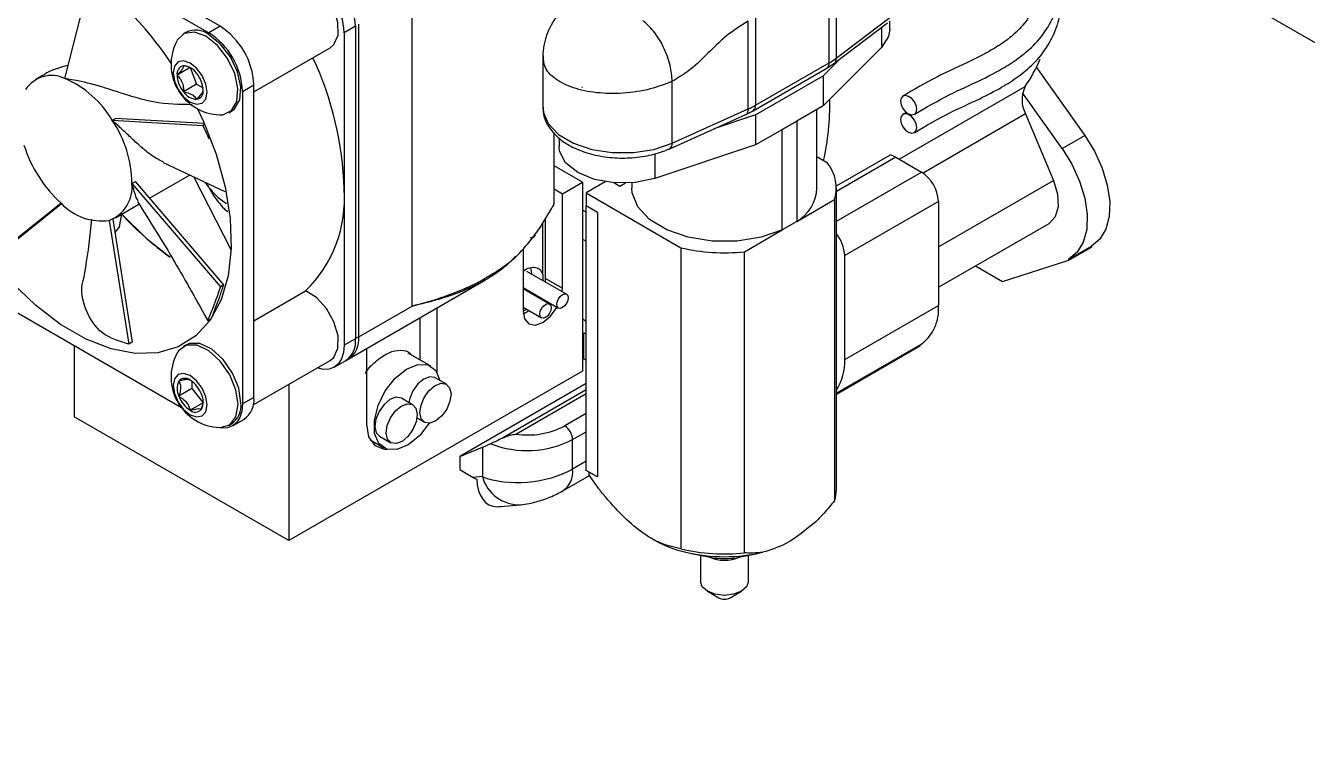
# Model space of a CAD drawing. Header units: millimetres. Extents: x 0 to 279, y 0 to 216.
# Drawn here: x 110.98 to 131.06, y 131.5 to 142.81 of the extents above; entities that cross this region are included whole.
import ezdxf

# ---------------------------------------------------------------- set-up
doc = ezdxf.new("R2010")
doc.units = ezdxf.units.MM

msp = doc.modelspace()

# ---------------------------------------------------------------- linework, layer by layer
at = {"color": 7, "linetype": 'Continuous', "lineweight": 25}
for p, q in [((125.311, 145.934), (150.313, 131.5)), ((111.003, 144.343), (113.848, 142.7)), ((114.025, 142.802), (111.904, 144.027)), ((123.569, 142.229), (123.569, 143.607)), ((123.679, 143.68), (123.679, 142.302)), ((111.596, 141.982), (111.98, 143.502)), ((117.034, 138.415), (117.034, 143.314)), ((114.025, 142.802), (113.848, 142.7)), ((116.146, 142.802), (115.97, 142.7)), ((116.146, 142.802), (116.146, 137.903)), ((116.2, 137.933), (116.2, 142.832)), ((122.301, 141.505), (122.301, 142.882)), ((122.416, 142.941), (122.416, 141.563)), ((123.643, 142.218), (124.482, 142.853)), ((123.679, 142.302), (124.518, 142.937)), ((124.519, 142.754), (124.519, 142.886)), ((113.492, 142.705), (113.448, 142.679)), ((115.97, 142.7), (115.97, 140.25)), ((114.555, 141.774), (115.752, 142.465)), ((124.386, 142.467), (123.477, 141.554)), ((119.081, 142.321), (119.081, 141.54)), ((122.416, 141.563), (123.569, 142.229)), ((123.477, 142.023), (123.757, 142.304)), ((123.53, 142.143), (123.643, 142.218)), ((111.253, 142.032), (111.137, 141.965)), ((113.557, 142.155), (113.353, 142.037)), ((113.557, 142.155), (113.659, 141.892)), ((122.377, 141.477), (123.53, 142.143)), ((122.417, 141.411), (123.477, 142.023)), ((123.477, 142.023), (123.477, 141.554)), ((126.815, 142.157), (127.572, 141.091)), ((113.659, 141.892), (113.455, 141.774)), ((113.659, 141.892), (113.759, 141.834)), ((114.379, 141.781), (114.555, 141.883)), ((114.379, 141.781), (114.379, 136.882)), ((114.555, 139.434), (114.555, 141.883)), ((119.696, 141.845), (119.706, 141.848)), ((121.11, 140.968), (121.11, 141.938)), ((127.219, 140.887), (126.599, 141.76)), ((114.161, 141.445), (114.205, 141.47)), ((121.071, 140.882), (122.262, 141.419)), ((121.11, 140.968), (122.301, 141.505)), ((122.417, 141.411), (121.762, 141.194)), ((122.262, 141.419), (122.377, 141.477)), ((122.417, 141.411), (122.417, 140.941)), ((123.477, 141.554), (123.06, 141.312)), ((123.378, 140.264), (123.378, 141.496)), ((124.779, 141.451), (124.72, 141.418)), ((126.646, 141.427), (127.082, 140.385)), ((112.337, 141.327), (112.39, 141.357)), ((112.337, 141.327), (113.756, 141.247)), ((113.777, 141.279), (112.39, 141.357)), ((113.784, 141.263), (113.756, 141.247)), ((113.81, 141.276), (113.809, 141.278)), ((122.835, 141.182), (122.417, 140.941)), ((123.06, 141.312), (122.831, 141.181)), ((122.831, 139.609), (122.831, 141.181)), ((122.831, 141.181), (122.832, 141.181)), ((122.832, 141.181), (123.06, 141.312)), ((122.832, 139.609), (122.832, 141.181)), ((123.06, 141.312), (123.06, 139.74)), ((123.06, 141.312), (123.06, 141.312)), ((119.259, 140.027), (119.259, 141.131)), ((119.337, 141.047), (119.337, 140.917)), ((127.219, 140.887), (127.572, 141.091)), ((122.417, 140.941), (120.835, 140.417)), ((123.681, 140.3), (124.518, 140.783)), ((113.133, 140.664), (114.102, 140.211)), ((119.703, 140.356), (119.259, 140.612)), ((123.544, 140.657), (123.378, 140.753)), ((124.611, 140.749), (125.014, 140.517)), ((112.646, 140.338), (112.699, 140.368)), ((114.084, 138.749), (112.699, 140.368)), ((112.921, 140.108), (113.548, 140.47)), ((114.199, 139.296), (113.613, 140.44)), ((112.646, 140.338), (114.031, 138.718)), ((115.97, 140.25), (115.97, 137.801)), ((119.259, 140.253), (119.392, 140.176)), ((119.392, 140.176), (119.703, 140.356)), ((119.392, 138.696), (119.392, 140.176)), ((119.703, 140.356), (119.703, 137.396)), ((120.061, 140.362), (119.76, 140.189)), ((119.76, 140.189), (121.246, 139.331)), ((119.76, 140.189), (119.76, 139.985)), ((120.29, 140.291), (120.195, 140.346)), ((120.376, 140.34), (120.29, 140.291)), ((120.478, 140.346), (120.478, 140.264)), ((123.682, 135.545), (123.682, 140.264)), ((111.536, 140.027), (110.536, 139.227)), ((110.589, 139.258), (111.543, 140.021)), ((112.387, 139.8), (112.755, 140.013)), ((119.25, 139.993), (119.255, 140.003)), ((119.255, 140.003), (119.258, 140.027)), ((119.76, 135.841), (119.76, 139.985)), ((119.937, 139.883), (119.76, 139.985)), ((123.06, 139.741), (123.654, 140.084)), ((123.654, 140.084), (123.654, 135.365)), ((125.279, 140.057), (123.812, 139.21)), ((125.279, 140.057), (125.279, 138.424)), ((112.344, 139.779), (112.651, 137.85)), ((112.448, 139.661), (112.486, 139.857)), ((119.127, 138.849), (119.127, 139.785)), ((119.937, 139.883), (119.937, 135.739)), ((112.289, 139.759), (112.598, 137.819)), ((112.448, 139.661), (112.377, 139.571)), ((119.081, 138.905), (119.081, 139.711)), ((122.24, 139.267), (122.831, 139.609)), ((122.832, 139.609), (122.831, 139.609)), ((123.06, 139.74), (122.832, 139.609)), ((125.279, 138.71), (127.015, 139.712)), ((114.555, 136.984), (114.555, 139.434)), ((118.773, 139.312), (118.773, 138.339)), ((121.246, 139.331), (121.246, 134.612)), ((122.24, 134.549), (122.24, 139.267)), ((123.812, 137.577), (123.812, 139.21)), ((127.324, 139.151), (127.678, 139.355)), ((127.324, 139.135), (127.678, 139.339)), ((127.678, 139.355), (127.678, 139.339)), ((113.422, 136.822), (109.704, 138.968)), ((118.889, 139.02), (118.904, 138.927)), ((125.862, 139.047), (126.285, 138.803)), ((126.285, 138.803), (127.324, 139.135)), ((127.324, 139.135), (127.324, 139.151)), ((116.044, 137.59), (118.186, 138.826)), ((119.453, 138.602), (118.834, 138.959)), ((118.904, 138.927), (118.904, 138.918)), ((119.123, 138.792), (119.127, 138.849)), ((119.127, 138.849), (119.392, 138.696)), ((114.084, 138.749), (114.031, 138.718)), ((114.084, 138.747), (114.084, 138.749)), ((114.555, 138.185), (115.365, 138.653)), ((118.773, 138.705), (119.328, 138.385)), ((119.187, 138.448), (118.773, 138.687)), ((119.388, 138.639), (119.392, 138.696)), ((116.2, 137.933), (117.034, 138.415)), ((117.425, 137.374), (117.425, 138.387)), ((118.773, 138.399), (119.062, 138.232)), ((123.812, 137.577), (125.279, 138.424)), ((113.863, 138.199), (113.878, 138.207)), ((117.16, 137.571), (117.16, 138.234)), ((119.703, 138.214), (119.76, 138.181)), ((119.726, 137.588), (119.726, 137.997)), ((119.726, 137.997), (119.76, 137.977)), ((111.741, 137.792), (111.741, 136.682)), ((112.651, 137.85), (112.598, 137.819)), ((113.492, 137.805), (113.448, 137.78)), ((116.146, 137.903), (115.97, 137.801)), ((124.991, 137.804), (123.682, 137.049)), ((124.991, 137.788), (123.682, 137.032)), ((124.991, 137.804), (124.991, 137.788)), ((114.545, 136.869), (115.752, 137.565)), ((115.814, 137.457), (115.991, 137.559)), ((116.001, 137.574), (116.044, 137.59)), ((116.017, 137.576), (116.044, 137.59)), ((116.32, 137.749), (116.32, 136.566)), ((117.328, 137.474), (116.975, 137.678)), ((119.703, 137.602), (119.726, 137.588)), ((119.76, 137.569), (119.703, 137.602)), ((119.726, 137.588), (119.76, 137.569)), ((119.703, 137.396), (115.103, 134.741)), ((113.584, 137.238), (113.584, 137.122)), ((115.103, 137.191), (115.103, 134.741)), ((117.573, 137.191), (117.396, 137.293)), ((119.76, 137.2), (117.782, 136.058)), ((113.584, 137.122), (113.38, 137.004)), ((113.584, 137.122), (113.761, 136.902)), ((114.555, 136.984), (114.379, 136.882)), ((117.043, 136.87), (116.866, 136.972)), ((113.761, 136.902), (113.557, 136.784)), ((115.103, 134.741), (111.741, 136.682)), ((114.161, 136.546), (114.205, 136.571)), ((114.223, 136.539), (114.4, 136.641)), ((117.111, 136.664), (117.229, 136.596)), ((116.523, 136.376), (116.699, 136.274)), ((116.375, 136.321), (116.591, 136.196)), ((117.782, 136.058), (118.135, 136.203)), ((118.135, 136.203), (118.135, 135.744)), ((119.55, 135.862), (119.55, 136.323)), ((117.782, 136.058), (117.782, 135.854)), ((117.782, 135.854), (117.993, 135.731)), ((119.394, 135.519), (119.814, 135.761)), ((119.937, 135.739), (119.76, 135.841)), ((119.937, 135.739), (119.804, 135.815)), ((119.804, 135.815), (119.804, 135.775)), ((118.135, 135.744), (117.993, 135.731)), ((118.419, 135.275), (118.732, 135.303)), ((120.795, 134.769), (120.843, 134.742)), ((121.408, 134.539), (121.676, 134.485)), ((121.553, 134.51), (121.553, 134.099)), ((122.18, 134.485), (122.448, 134.539)), ((122.303, 134.099), (122.303, 134.51)), ((121.663, 133.946), (121.84, 133.844)), ((122.016, 133.844), (122.193, 133.946))]:
    msp.add_line(p, q, dxfattribs=at)
at = {"color": 8, "linetype": 'Continuous', "lineweight": 25}
for p, q in [((124.386, 142.781), (124.386, 142.467)), ((124.666, 140.717), (126.638, 141.856)), ((126.646, 141.427), (125.04, 140.5)), ((119.256, 141.134), (119.256, 140.015)), ((120.835, 140.804), (120.835, 140.417)), ((124.611, 140.749), (123.682, 140.213)), ((123.682, 139.748), (125.014, 140.517)), ((125.279, 139.344), (127.082, 140.385)), ((119.76, 139.885), (119.703, 139.918)), ((119.703, 139.466), (119.76, 139.433)), ((119.76, 137.103), (118.45, 136.347)), ((118.66, 136.41), (119.76, 137.045)), ((119.76, 136.73), (119.426, 136.537)), ((119.55, 136.323), (119.76, 136.444)), ((119.76, 135.983), (119.55, 135.862))]:
    msp.add_line(p, q, dxfattribs=at)
at = {"color": 7, "linetype": 'Continuous', "lineweight": 25, "flags": 128}
for points in [[(115.752, 142.465), (115.81, 142.514), (115.874, 142.661), (115.872, 142.859), (115.806, 143.079), (115.686, 143.288), (115.528, 143.455), (115.358, 143.555), (115.199, 143.573), (115.127, 143.547)], [(113.805, 142.644), (113.623, 142.71), (113.465, 142.688), (113.354, 142.582), (113.347, 142.57)], [(114.016, 141.412), (114.07, 141.414), (114.207, 141.48), (114.289, 141.623), (114.306, 141.826), (114.256, 142.061), (114.144, 142.296), (113.987, 142.5), (113.805, 142.644)], [(114.205, 141.47), (114.25, 141.505), (114.333, 141.649), (114.35, 141.852), (114.299, 142.086), (114.188, 142.322), (114.03, 142.525), (113.848, 142.669)], [(124.519, 142.754), (124.5, 142.642), (124.386, 142.467)], [(113.557, 142.225), (113.455, 142.261), (113.369, 142.244), (113.312, 142.178), (113.292, 142.072), (113.312, 141.943), (113.369, 141.811), (113.455, 141.695), (113.557, 141.613), (113.658, 141.578), (113.744, 141.594), (113.802, 141.661), (113.822, 141.766), (113.802, 141.895), (113.744, 142.027), (113.658, 142.143), (113.557, 142.225)], [(124.686, 141.627), (124.696, 141.569), (124.724, 141.511), (124.765, 141.46), (124.814, 141.426), (124.864, 141.412), (124.905, 141.421), (124.933, 141.452), (124.943, 141.5), (124.933, 141.558), (124.905, 141.616), (124.864, 141.667), (124.814, 141.701), (124.765, 141.715), (124.724, 141.706), (124.696, 141.675), (124.686, 141.627)], [(113.672, 141.508), (113.764, 141.31), (113.963, 140.797), (114.104, 140.285), (114.184, 139.789), (114.2, 139.32), (114.152, 138.891), (114.041, 138.513), (113.87, 138.196), (113.644, 137.948), (113.368, 137.776), (113.05, 137.683), (112.697, 137.673), (112.319, 137.746), (111.926, 137.899), (111.528, 138.129), (111.135, 138.43), (110.757, 138.793)], [(124.686, 141.341), (124.696, 141.284), (124.724, 141.225), (124.765, 141.175), (124.814, 141.14), (124.864, 141.126), (124.905, 141.135), (124.933, 141.166), (124.943, 141.214), (124.933, 141.272), (124.905, 141.33), (124.864, 141.381), (124.814, 141.416), (124.765, 141.429), (124.724, 141.42), (124.696, 141.389), (124.686, 141.341)], [(127.572, 141.091), (127.726, 140.843), (127.846, 140.579), (127.926, 140.313), (127.964, 140.056), (127.956, 139.822), (127.904, 139.621), (127.81, 139.463), (127.678, 139.355)], [(120.835, 140.417), (120.53, 140.351), (120.205, 140.345), (119.894, 140.4), (119.63, 140.509), (119.44, 140.662), (119.346, 140.841), (119.337, 140.917)], [(127.219, 140.887), (127.372, 140.639), (127.492, 140.375), (127.573, 140.109), (127.61, 139.852), (127.603, 139.618), (127.55, 139.417), (127.456, 139.259), (127.324, 139.151)], [(127.082, 140.385), (127.147, 140.17), (127.157, 139.972), (127.111, 139.814), (127.015, 139.712), (127.015, 139.712)], [(122.835, 139.611), (122.501, 139.495), (122.125, 139.435), (121.736, 139.434), (121.36, 139.494), (121.026, 139.609), (120.756, 139.771), (120.571, 139.969), (120.484, 140.188), (120.478, 140.264)], [(112.485, 139.857), (112.867, 139.481), (113.244, 139.185)], [(115.752, 137.565), (115.806, 137.61), (115.872, 137.754), (115.874, 137.95), (115.81, 138.17), (115.692, 138.38), (115.536, 138.549), (115.365, 138.653)], [(118.83, 138.672), (118.826, 138.666), (118.822, 138.659)], [(119.478, 138.544), (119.472, 138.502), (119.453, 138.457), (119.424, 138.419), (119.39, 138.391), (119.356, 138.38), (119.328, 138.385), (119.308, 138.407), (119.302, 138.442), (119.308, 138.485), (119.328, 138.529), (119.356, 138.568), (119.39, 138.595), (119.424, 138.607), (119.453, 138.602), (119.472, 138.58), (119.478, 138.544)], [(118.773, 138.339), (118.797, 138.216), (118.864, 138.139), (118.964, 138.119), (119.083, 138.16), (119.201, 138.256), (119.301, 138.391), (119.305, 138.398)], [(119.032, 138.538), (119.036, 138.544), (119.04, 138.551)], [(119.213, 138.391), (119.207, 138.348), (119.187, 138.304), (119.159, 138.265), (119.125, 138.238), (119.091, 138.226), (119.062, 138.232), (119.043, 138.254), (119.037, 138.289), (119.043, 138.332), (119.062, 138.376), (119.091, 138.415), (119.125, 138.442), (119.159, 138.454), (119.187, 138.448), (119.207, 138.426), (119.213, 138.391)], [(118.776, 138.293), (118.817, 138.314), (118.865, 138.346)], [(114.308, 136.872), (114.274, 137.102), (114.177, 137.34), (114.029, 137.554), (113.851, 137.715), (113.667, 137.802), (113.501, 137.803), (113.376, 137.717), (113.347, 137.671)], [(114.352, 136.897), (114.318, 137.127), (114.221, 137.365), (114.073, 137.579), (113.895, 137.741), (113.711, 137.827), (113.545, 137.828), (113.492, 137.805)], [(115.97, 137.801), (115.96, 137.687), (115.929, 137.59), (115.88, 137.512), (115.814, 137.457), (115.734, 137.427), (115.642, 137.424), (115.545, 137.446)], [(113.822, 136.867), (113.802, 136.996), (113.744, 137.128), (113.658, 137.244), (113.557, 137.326), (113.455, 137.361), (113.369, 137.345), (113.312, 137.278), (113.292, 137.173), (113.312, 137.044), (113.369, 136.912), (113.455, 136.796), (113.557, 136.714), (113.658, 136.678), (113.744, 136.695), (113.802, 136.761), (113.822, 136.867)], [(117.303, 136.58), (117.15, 136.384), (116.973, 136.24), (116.794, 136.168), (116.634, 136.176), (116.515, 136.264), (116.448, 136.42), (116.444, 136.627), (116.501, 136.858), (116.614, 137.087), (116.769, 137.285), (116.946, 137.429), (116.946, 137.429)], [(116.946, 137.429), (117.125, 137.502), (117.284, 137.493), (117.404, 137.406), (117.47, 137.251)], [(117.396, 137.293), (117.392, 137.296), (117.312, 137.308), (117.218, 137.273), (117.126, 137.195), (117.048, 137.087), (116.998, 136.965), (116.985, 136.903)], [(117.407, 136.616), (117.314, 136.581), (117.234, 136.593), (117.179, 136.651), (117.158, 136.746), (117.174, 136.863), (117.225, 136.985), (117.303, 137.093), (117.395, 137.171), (117.489, 137.206), (117.569, 137.194), (117.623, 137.136), (117.644, 137.041), (117.628, 136.924), (117.577, 136.802), (117.5, 136.694), (117.407, 136.616)], [(116.866, 136.972), (116.862, 136.974), (116.782, 136.986), (116.688, 136.951), (116.596, 136.874), (116.518, 136.766), (116.468, 136.644), (116.451, 136.527), (116.472, 136.432), (116.523, 136.376)], [(114.379, 136.882), (114.369, 136.769), (114.338, 136.671), (114.289, 136.593), (114.223, 136.539), (114.143, 136.509), (114.051, 136.505), (114.001, 136.514)], [(114.016, 136.513), (114.029, 136.513), (114.177, 136.556), (114.274, 136.682), (114.308, 136.872)], [(116.877, 136.295), (116.784, 136.26), (116.704, 136.272), (116.649, 136.33), (116.628, 136.425), (116.644, 136.542), (116.695, 136.664), (116.772, 136.772), (116.865, 136.849), (116.958, 136.884), (117.039, 136.872), (117.093, 136.814), (117.114, 136.719), (117.098, 136.602), (117.047, 136.48), (116.97, 136.372), (116.877, 136.295)], [(116.32, 136.566), (116.354, 136.367), (116.45, 136.23), (116.597, 136.173), (116.647, 136.172)], [(122.303, 134.099), (122.274, 134.016), (122.193, 133.946), (122.071, 133.899), (121.928, 133.882), (121.784, 133.899), (121.663, 133.946), (121.581, 134.016), (121.553, 134.099)]]:
    msp.add_lwpolyline(points, dxfattribs=at)
at = {"color": 8, "linetype": 'Continuous', "lineweight": 25, "flags": 128}
msp.add_lwpolyline([(119.081, 141.54), (119.088, 141.461), (119.168, 141.275), (119.329, 141.107), (119.561, 140.969), (119.848, 140.872), (120.169, 140.821), (120.502, 140.821), (120.823, 140.871), (121.11, 140.968)], dxfattribs=at)
at = {"color": 7, "linetype": 'Continuous', "lineweight": 25}
for centre, radius, start, end in [((109.105, 139.506), 4.963, 33.2035, 58.1107), ((114.818, 142.647), 1.153, 2.6055, 57.3945), ((114.995, 142.749), 1.153, 2.6055, 57.3945), ((113.404, 141.831), 1.153, 2.6055, 57.3945), ((113.642, 142.405), 0.335, 52.081, 116.6086), ((113.227, 141.729), 1.153, 2.6055, 57.3945), ((114.051, 142.204), 0.793, 152.5193, 267.4753), ((113.478, 142.057), 0.127, 100.5468, 189.2519), ((113.439, 141.919), 0.263, 33.4349, 86.5705), ((110.828, 140.112), 5.143, 1.5445, 25.2718), ((123.04, 143.15), 1.062, 299.8743, 307.0086), ((124.787, 143.147), 2.257, 325.1106, 337.5241), ((111.386, 141.543), 0.486, 64.5292, 146.7838), ((110.969, 140.525), 1.585, 30.3733, 66.7353), ((113.795, 142.057), 0.443, 182.6393, 219.7721), ((113.318, 141.781), 0.443, 2.6393, 39.7721), ((113.675, 141.919), 0.263, 213.4349, 266.5705), ((113.636, 141.781), 0.127, 280.5468, 9.2519), ((127.059, 141.649), 0.469, 153.8851, 208.2256), ((119.688, 141.557), 3.89, 347.1868, 1.4273), ((121.773, 142.679), 1.288, 294.1686, 299.9122), ((110.829, 140.313), 1.817, 0.7759, 33.904), ((112.928, 141.558), 2.069, 197.4135, 227.7386), ((124.475, 140.523), 0.264, 58.9801, 80.6782), ((123.048, 140.265), 0.632, 343.3407, 38.3589), ((124.704, 140.031), 0.576, 2.6055, 57.3945), ((112.085, 140.284), 0.563, 291.247, 5.4878), ((113.956, 140.099), 2.019, 314.2441, 4.2835), ((122.729, 140.3), 0.65, 300.5707, 356.8001), ((112.169, 140.613), 0.862, 222.8364, 278.0489), ((115.715, 141.853), 3.989, 324.4015, 332.5622), ((119.208, 140.014), 0.0472, 304.17, 0.4783), ((119.232, 140.027), 0.0265, 331.8672, 359.7457), ((115.864, 142.908), 4.553, 222.0813, 234.8934), ((123.237, 139.183), 0.576, 2.6675, 39.3355), ((121.929, 142.205), 2.954, 256.6402, 276.0504), ((124.616, 138.356), 0.667, 304.2046, 5.8556), ((115.79, 137.857), 0.36, 304.0564, 7.2558), ((114.051, 137.305), 0.793, 152.5193, 267.4753), ((123.008, 137.539), 0.805, 326.8765, 2.7228), ((113.616, 137.122), 0.264, 153.4364, 206.5636), ((113.476, 137.157), 0.127, 50.7518, 139.4672), ((113.318, 136.882), 0.443, 20.2271, 57.362), ((113.796, 137.157), 0.443, 200.2271, 237.362), ((113.498, 136.918), 0.264, 333.4364, 26.5636), ((114.188, 136.944), 0.37, 305.0133, 6.2988), ((113.637, 136.882), 0.127, 230.7518, 319.4672), ((114.02, 136.851), 0.335, 303.3891, 7.9231), ((118.846, 137.654), 1.258, 261.487, 297.4387), ((119.281, 136.311), 0.269, 2.6055, 57.3945), ((118.837, 137.715), 1.564, 248.5967, 297.091), ((123.083, 135.546), 0.599, 342.4272, 359.9187), ((121.733, 136.351), 1.839, 241.0355, 257.0997), ((121.929, 137.486), 2.954, 256.6402, 276.0504), ((121.928, 137.103), 2.615, 256.619, 283.3211), ((121.928, 135.731), 1.272, 258.5836, 281.4164), ((121.928, 135.025), 0.592, 246.6206, 293.3794), ((121.928, 134.004), 0.183, 241.0999, 298.9001)]:
    msp.add_arc(centre, radius, start, end, dxfattribs=at)
at = {"color": 8, "linetype": 'Continuous', "lineweight": 25}
for centre, radius, start, end in [((123.477, 142.219), 0.0924, 305.0133, 6.2988), ((123.579, 142.295), 0.101, 309.8067, 3.7765), ((122.215, 141.492), 0.087, 303.2391, 8.5188), ((122.322, 141.554), 0.0943, 305.7064, 5.6196), ((121.024, 140.955), 0.087, 303.2832, 8.5129), ((115.832, 137.893), 0.37, 305.0133, 6.2988), ((116.149, 138.029), 0.108, 268.8559, 298.0402), ((119.194, 135.816), 0.358, 303.9104, 7.3782), ((118.713, 135.902), 0.599, 195.3238, 272.5859)]:
    msp.add_arc(centre, radius, start, end, dxfattribs=at)
at = {"color": 7, "linetype": 'Continuous', "lineweight": 25}
for centre, major_axis, ratio, start_param, end_param in [((118.842, 136.612), (0.999, 0.497), 0.066109, 3.894106, 4.065782), ((118.842, 136.152), (0.999, 0.11), 0.489466, 3.873245, 5.444041), ((118.524, 136.038), (1.169, -0.497), 0.402512, 4.41835, 4.469013), ((118.577, 136.042), (0.319, 0.749), 0.565758, 2.266253, 3.375249), ((117.605, 135.955), (1.169, -0.497), 0.402512, 5.578009, 5.638391)]:
    msp.add_ellipse(centre, major_axis=major_axis, ratio=ratio, start_param=start_param, end_param=end_param, dxfattribs=at)
for points, knots in [([(124.909, 141.424), (125.088, 141.529), (125.408, 141.716), (125.895, 141.931), (126.256, 142.117), (126.54, 142.297), (126.799, 142.515), (127.014, 142.789), (127.153, 143.106), (127.213, 143.376), (127.202, 143.593), (127.149, 143.715), (127.094, 143.783), (127.054, 143.811), (127.033, 143.825)], [0, 0, 0, 0, 0.161807, 0.288899, 0.385441, 0.465004, 0.548215, 0.660064, 0.770696, 0.876286, 0.93579, 0.966803, 0.982986, 1, 1, 1, 1]), ([(126.873, 143.518), (126.871, 143.514), (126.863, 143.495), (126.866, 143.336), (126.797, 143.129), (126.685, 142.905), (126.5, 142.698), (126.28, 142.528), (126.024, 142.375), (125.681, 142.204), (125.211, 141.995), (124.898, 141.809), (124.72, 141.704)], [0, 0, 0, 0, 0.028926, 0.116437, 0.200815, 0.3159, 0.424843, 0.505119, 0.584778, 0.687502, 0.823279, 1, 1, 1, 1]), ([(124.909, 141.138), (125.088, 141.243), (125.408, 141.431), (125.895, 141.645), (126.256, 141.831), (126.54, 142.012), (126.798, 142.229), (127.015, 142.504), (127.15, 142.82), (127.221, 143.085), (127.194, 143.265), (127.184, 143.326)], [0, 0, 0, 0, 0.173705, 0.310142, 0.413783, 0.499197, 0.588527, 0.7086, 0.827367, 0.940721, 1, 1, 1, 1]), ([(119.305, 142.969), (119.241, 142.868), (119.115, 142.671), (119.092, 142.444), (119.081, 142.332)], [0, 0, 0, 0, 0.507309, 1, 1, 1, 1]), ([(121.11, 141.938), (121.104, 142.019), (121.094, 142.145), (121.037, 142.33), (120.977, 142.472), (120.903, 142.606), (120.796, 142.762), (120.706, 142.84), (120.648, 142.891)], [0, 0, 0, 0, 0.239457, 0.368361, 0.5, 0.631639, 0.760543, 1, 1, 1, 1]), ([(122.301, 142.882), (122.187, 142.811), (121.952, 142.664), (121.66, 142.364), (121.382, 142.098), (121.198, 141.99), (121.11, 141.938)], [0, 0, 0, 0, 0.270843, 0.56283, 0.78886, 1, 1, 1, 1]), ([(111.647, 142.187), (111.509, 142.152), (111.362, 142.116), (111.261, 142.034), (111.255, 142.029)], [0, 0, 0, 0, 0.938583, 1, 1, 1, 1]), ([(113.455, 142.182), (113.452, 142.168), (113.448, 142.145), (113.402, 142.088), (113.368, 142.053), (113.353, 142.037)], [0, 0, 0, 0, 0.439105, 0.751358, 1, 1, 1, 1]), ([(113.584, 142.139), (113.559, 142.151), (113.519, 142.169), (113.472, 142.179), (113.455, 142.182)], [0, 0, 0, 0, 0.63824, 1, 1, 1, 1]), ([(113.588, 141.572), (113.392, 141.574), (113.04, 141.578), (112.495, 141.746), (112.011, 141.907), (111.73, 141.957), (111.596, 141.982)], [0, 0, 0, 0, 0.328621, 0.587955, 0.80264, 1, 1, 1, 1]), ([(113.353, 142.037), (113.379, 142.006), (113.425, 141.954), (113.452, 141.855), (113.454, 141.799), (113.455, 141.774)], [0, 0, 0, 0, 0.4391052, 0.7513579, 1, 1, 1, 1]), ([(113.455, 141.774), (113.472, 141.77), (113.519, 141.76), (113.591, 141.732), (113.637, 141.691), (113.653, 141.665), (113.659, 141.656)], [0, 0, 0, 0, 0.180942, 0.506293, 0.843975, 1, 1, 1, 1]), ([(113.659, 141.656), (113.685, 141.684), (113.731, 141.731), (113.758, 141.778), (113.76, 141.794), (113.761, 141.801)], [0, 0, 0, 0, 0.4391052, 0.7513579, 1, 1, 1, 1]), ([(119.09, 141.534), (119.09, 141.487), (119.092, 141.37), (119.183, 141.198), (119.337, 141.032), (119.555, 140.895), (119.824, 140.794), (120.129, 140.738), (120.447, 140.73), (120.753, 140.771), (120.957, 140.833), (121.056, 140.876), (121.071, 140.882)], [0, 0, 0, 0, 0.072287, 0.176532, 0.283269, 0.396498, 0.513833, 0.631474, 0.748813, 0.866381, 0.978543, 1, 1, 1, 1]), ([(113.138, 140.674), (113.098, 140.692), (113.033, 140.722), (112.942, 140.785), (112.844, 140.86), (112.747, 140.945), (112.647, 141.038), (112.547, 141.132), (112.445, 141.229), (112.364, 141.302), (112.337, 141.327)], [0, 0, 0, 0, 0.170763, 0.28509, 0.376692, 0.562773, 0.657571, 0.741735, 0.912842, 1, 1, 1, 1]), ([(113.756, 141.247), (113.779, 141.194), (113.811, 141.122), (113.845, 141.053), (113.853, 141.035)], [0, 0, 0, 0, 0.736474, 1, 1, 1, 1]), ([(112.744, 140.063), (112.735, 140.076), (112.712, 140.108), (112.671, 140.251), (112.646, 140.338)], [0, 0, 0, 0, 0.397939, 1, 1, 1, 1]), ([(113.794, 140.348), (113.864, 140.257), (113.953, 140.14), (114.096, 140.044), (114.128, 140.023)], [0, 0, 0, 0, 0.779104, 1, 1, 1, 1]), ([(113.827, 140.313), (113.855, 140.262), (113.907, 140.169), (113.997, 140.047), (114.073, 139.957), (114.125, 139.91), (114.143, 139.894)], [0, 0, 0, 0, 0.324462, 0.591904, 0.861052, 1, 1, 1, 1]), ([(112.73, 140.054), (112.927, 139.741), (113.317, 139.124), (113.669, 138.485), (113.843, 138.17)], [0, 0, 0, 0, 0.505444, 1, 1, 1, 1]), ([(112.014, 139.779), (112.007, 139.713), (111.974, 139.378), (111.925, 139.085), (111.886, 138.85)], [0, 0, 0, 0, 0.19921, 1, 1, 1, 1]), ([(118.211, 138.873), (118.291, 138.92), (118.475, 139.029), (118.727, 139.239), (118.882, 139.434), (118.959, 139.531)], [0, 0, 0, 0, 0.282445, 0.644822, 1, 1, 1, 1]), ([(118.655, 139.196), (118.616, 139.154), (118.519, 139.051), (118.336, 138.915), (118.093, 138.768), (117.798, 138.635), (117.444, 138.513), (117.175, 138.449), (117.034, 138.415)], [0, 0, 0, 0, 0.0962587, 0.2418134, 0.3981643, 0.5873736, 0.7840216, 1, 1, 1, 1]), ([(118.773, 138.958), (118.776, 138.961), (118.809, 138.993), (118.881, 139.022), (118.972, 139.03), (119.046, 138.992), (119.069, 138.934), (119.081, 138.905)], [0, 0, 0, 0, 0.019929, 0.264947, 0.509965, 0.754982, 1, 1, 1, 1]), ([(112.598, 137.819), (112.448, 137.864), (112.149, 137.955), (111.909, 138.337), (111.828, 138.669), (111.889, 138.837), (111.893, 138.848)], [0, 0, 0, 0, 0.327294, 0.654897, 0.978195, 1, 1, 1, 1]), ([(119.081, 138.905), (119.081, 138.884), (119.081, 138.86), (119.081, 138.823), (119.081, 138.816)], [0, 0, 0, 0, 0.826922, 1, 1, 1, 1]), ([(114.031, 138.718), (113.984, 138.582), (113.89, 138.311), (113.813, 138.168), (113.848, 138.199), (113.858, 138.208)], [0, 0, 0, 0, 0.415271, 0.830937, 1, 1, 1, 1]), ([(113.918, 138.254), (113.913, 138.257), (113.9, 138.263), (113.994, 138.478), (114.063, 138.685), (114.084, 138.747)], [0, 0, 0, 0, 0.3138538, 0.7942552, 1, 1, 1, 1]), ([(118.827, 138.368), (118.811, 138.355), (118.793, 138.34), (118.776, 138.337), (118.774, 138.336)], [0, 0, 0, 0, 0.86219, 1, 1, 1, 1]), ([(116.299, 137.358), (116.302, 137.363), (116.35, 137.447), (116.483, 137.572), (116.674, 137.701), (116.857, 137.734), (116.978, 137.712), (117.015, 137.659), (117.02, 137.651)], [0, 0, 0, 0, 0.015958, 0.251987, 0.488015, 0.724044, 0.960073, 1, 1, 1, 1]), ([(113.557, 137.256), (113.544, 137.26), (113.521, 137.268), (113.449, 137.257), (113.401, 137.245), (113.38, 137.24)], [0, 0, 0, 0, 0.4391052, 0.7513579, 1, 1, 1, 1]), ([(113.38, 137.24), (113.385, 137.229), (113.4, 137.201), (113.412, 137.138), (113.399, 137.063), (113.385, 137.018), (113.38, 137.004)], [0, 0, 0, 0, 0.180942, 0.506293, 0.843975, 1, 1, 1, 1]), ([(113.38, 137.004), (113.417, 136.98), (113.481, 136.938), (113.535, 136.854), (113.55, 136.806), (113.557, 136.784)], [0, 0, 0, 0, 0.439105, 0.751358, 1, 1, 1, 1]), ([(113.557, 136.784), (113.594, 136.793), (113.658, 136.809), (113.712, 136.81), (113.727, 136.803), (113.733, 136.8)], [0, 0, 0, 0, 0.439105, 0.751358, 1, 1, 1, 1]), ([(113.733, 136.8), (113.738, 136.814), (113.752, 136.859), (113.765, 136.908), (113.761, 136.933), (113.761, 136.933)], [0, 0, 0, 0, 0.312074, 0.987488, 1, 1, 1, 1]), ([(118.45, 136.347), (118.489, 136.363), (118.557, 136.391), (118.629, 136.405), (118.659, 136.41), (118.66, 136.41)], [0, 0, 0, 0, 0.569555, 0.993479, 1, 1, 1, 1]), ([(118.45, 136.347), (118.418, 136.331), (118.355, 136.299), (118.296, 136.272), (118.27, 136.261), (118.267, 136.259)], [0, 0, 0, 0, 0.46586, 0.935384, 1, 1, 1, 1]), ([(119.986, 135.517), (119.953, 135.563), (119.891, 135.648), (119.831, 135.735), (119.804, 135.775)], [0, 0, 0, 0, 0.544086, 1, 1, 1, 1]), ([(118.732, 135.303), (118.778, 135.309), (118.893, 135.324), (119.085, 135.378), (119.267, 135.449), (119.364, 135.502), (119.394, 135.519)], [0, 0, 0, 0, 0.208262, 0.525568, 0.851169, 1, 1, 1, 1]), ([(121.246, 134.612), (121.133, 134.638), (120.914, 134.686), (120.586, 134.894), (120.277, 135.174), (120.089, 135.395), (119.986, 135.517)], [0, 0, 0, 0, 0.269205, 0.519101, 0.735464, 1, 1, 1, 1]), ([(123.654, 135.365), (123.598, 135.298), (123.504, 135.185), (123.404, 135.081), (123.364, 135.039)], [0, 0, 0, 0, 0.591082, 1, 1, 1, 1]), ([(123.364, 135.039), (123.208, 134.911), (122.93, 134.682), (122.653, 134.596), (122.531, 134.558)], [0, 0, 0, 0, 0.556507, 1, 1, 1, 1]), ([(122.531, 134.558), (122.478, 134.552), (122.379, 134.541), (122.284, 134.547), (122.24, 134.549)], [0, 0, 0, 0, 0.528072, 1, 1, 1, 1])]:
    msp.add_open_spline(points, degree=3, knots=knots, dxfattribs=at)
at = {"color": 8, "linetype": 'Continuous', "lineweight": 25}
for points, knots in [([(121.11, 141.938), (120.999, 141.895), (120.764, 141.804), (120.341, 141.741), (119.919, 141.748), (119.546, 141.826), (119.265, 141.969), (119.096, 142.145), (119.095, 142.278), (119.095, 142.336)], [0, 0, 0, 0, 0.138513, 0.293463, 0.440686, 0.588122, 0.735558, 0.882782, 1, 1, 1, 1]), ([(117.034, 138.415), (117.134, 138.442), (117.333, 138.496), (117.62, 138.592), (117.885, 138.7), (118.085, 138.792), (118.183, 138.855), (118.211, 138.873)], [0, 0, 0, 0, 0.229322, 0.459039, 0.701979, 0.917957, 1, 1, 1, 1])]:
    msp.add_open_spline(points, degree=3, knots=knots, dxfattribs=at)
at = {"color": 7, "linetype": 'Continuous', "lineweight": 25}
msp.add_open_spline([(118.959, 139.531), (118.958, 139.523), (118.956, 139.507), (118.94, 139.491), (118.917, 139.482), (118.899, 139.485), (118.89, 139.486)], degree=3, dxfattribs=at)

doc.saveas('drawing.dxf')
